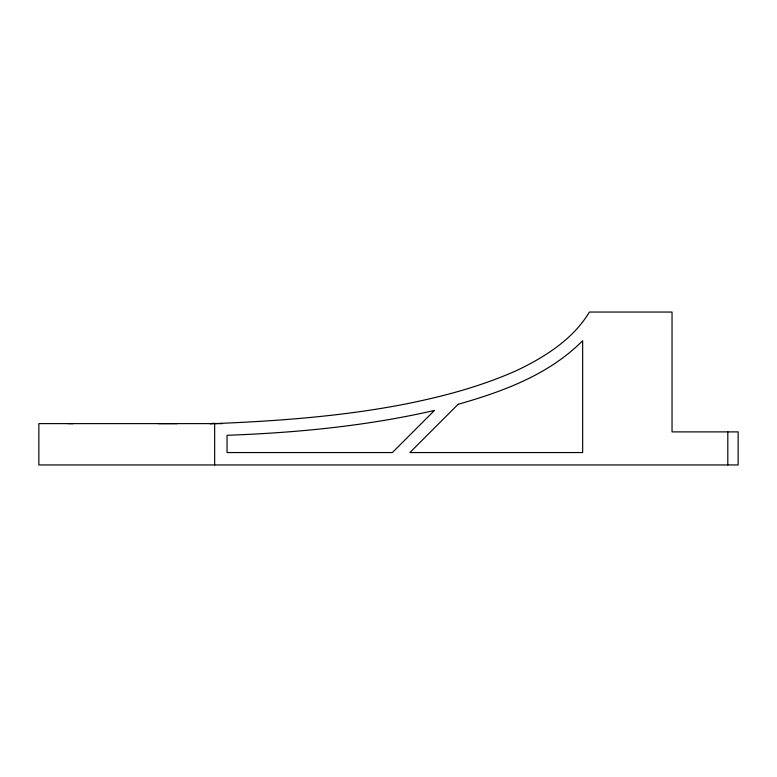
<?xml version="1.0" encoding="UTF-8"?>
<svg xmlns="http://www.w3.org/2000/svg" width="777" height="777" viewBox="0 0 777 777"><rect width="100%" height="100%" fill="white"/><g stroke="black" fill="none" stroke-linecap="round" stroke-linejoin="round"><path stroke-width="1.17" d="M214.656 464.947L214.656 423.601C277.671 421.076 342.424 416.307 404.982 404.127C443.482 396.445 481.662 386.256 517.55 370.114C545.444 356.653 573.096 339.199 589.413 312.053L672.037 312.053L672.037 431.886L738.15 431.886L738.15 464.947L38.85 464.947L38.85 423.62L222.387 423.62M214.656 423.601L209.839 423.62L214.656 423.251M158.353 423.64L176.991 423.63M67.832 423.62L72.96 423.64M727.816 431.886L727.816 464.947M434.45 410.441L392.346 452.554L227.049 452.554L227.049 435.285C296.688 432.77 366.443 426.039 434.45 410.441M458.119 404.302L409.877 452.554L582.653 452.554L582.653 340.685C549.213 374.514 503.001 391.569 458.119 404.302"/></g></svg>
